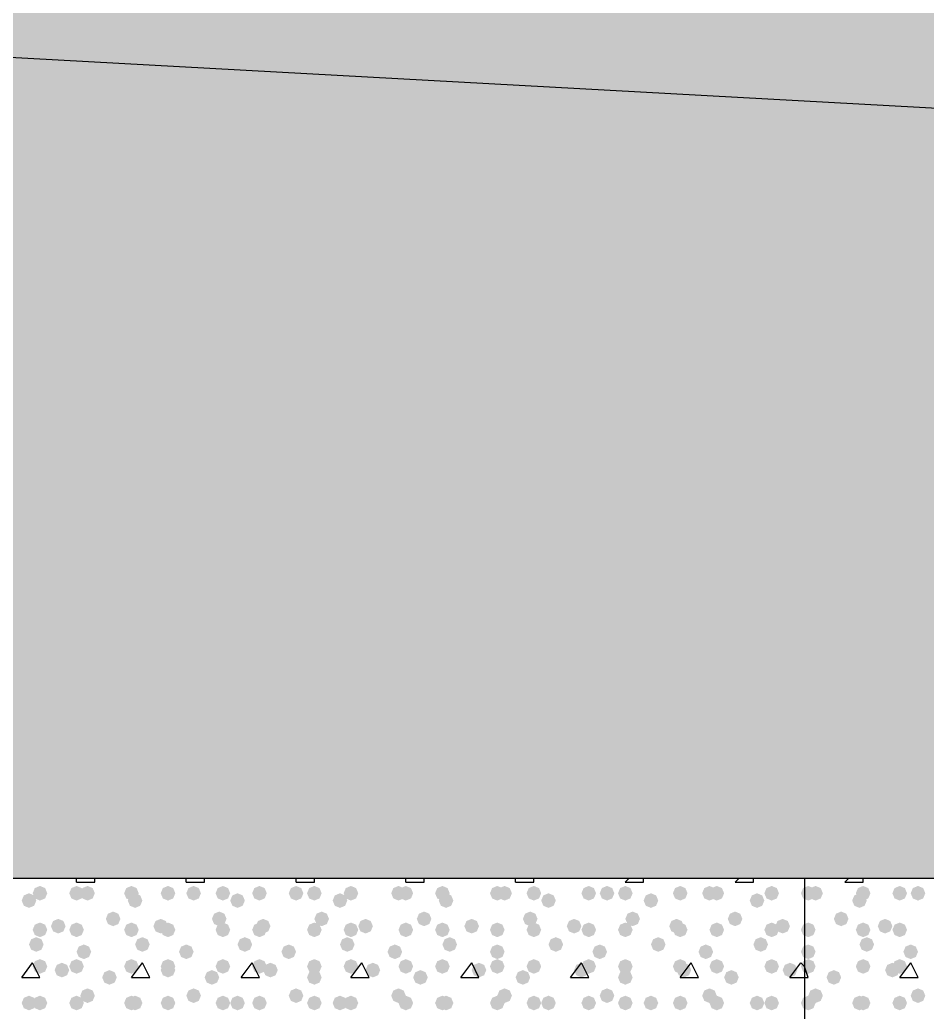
# Model space of a CAD drawing. Header units: millimetres. Extents: x 0 to 420, y 0 to 297.
# Drawn here: x 205.97 to 216.47, y 220.92 to 232.4 of the extents above; entities that cross this region are included whole.
import ezdxf

# ---------------------------------------------------------------- set-up
doc = ezdxf.new("R2010")
doc.units = ezdxf.units.MM
doc.layers.get('0').update_dxf_attribs({"linetype": 'CONTINUOUS'})

msp = doc.modelspace()

# ---------------------------------------------------------------- hatches: boundary and pattern name
at = {"true_color": 0x000008}
h = msp.add_hatch(color=0, dxfattribs=at)
h.paths.add_polyline_path([(378.544667, 241.511667), (32.469667, 241.511667), (378.544667, 222.461667)], flags=0)
h.paths.add_polyline_path([(32.469667, 241.511667), (378.544667, 222.461667), (32.469667, 222.461667)], flags=0)
for points in [[(206.290333, 222.292333), (206.265462, 222.232537), (206.205667, 222.207667), (206.145871, 222.232537), (206.121, 222.292333), (206.145871, 222.352129), (206.205667, 222.377), (206.265462, 222.352129)], [(206.713667, 222.292333), (206.688796, 222.232537), (206.629, 222.207667), (206.569204, 222.232537), (206.544333, 222.292333), (206.569204, 222.352129), (206.629, 222.377), (206.688796, 222.352129)], [(206.840667, 222.292333), (206.815796, 222.232537), (206.756, 222.207667), (206.696204, 222.232537), (206.671333, 222.292333), (206.696204, 222.352129), (206.756, 222.377), (206.815796, 222.352129)], [(207.348667, 222.292333), (207.323796, 222.232537), (207.264, 222.207667), (207.204204, 222.232537), (207.179333, 222.292333), (207.204204, 222.352129), (207.264, 222.377), (207.323796, 222.352129)], [(207.772, 222.292333), (207.747129, 222.232537), (207.687333, 222.207667), (207.627537, 222.232537), (207.602667, 222.292333), (207.627537, 222.352129), (207.687333, 222.377), (207.747129, 222.352129)], [(208.068333, 222.292333), (208.043462, 222.232537), (207.983667, 222.207667), (207.923871, 222.232537), (207.899, 222.292333), (207.923871, 222.352129), (207.983667, 222.377), (208.043462, 222.352129)], [(208.407, 222.292333), (208.382129, 222.232537), (208.322333, 222.207667), (208.262538, 222.232537), (208.237667, 222.292333), (208.262537, 222.352129), (208.322333, 222.377), (208.382129, 222.352129)], [(208.830333, 222.292333), (208.805462, 222.232537), (208.745667, 222.207667), (208.685871, 222.232537), (208.661, 222.292333), (208.685871, 222.352129), (208.745667, 222.377), (208.805462, 222.352129)], [(209.253667, 222.292333), (209.228796, 222.232537), (209.169, 222.207667), (209.109204, 222.232537), (209.084333, 222.292333), (209.109204, 222.352129), (209.169, 222.377), (209.228796, 222.352129)], [(209.465333, 222.292333), (209.440462, 222.232537), (209.380667, 222.207667), (209.320871, 222.232537), (209.296, 222.292333), (209.320871, 222.352129), (209.380667, 222.377), (209.440462, 222.352129)], [(209.888667, 222.292333), (209.863796, 222.232537), (209.804, 222.207667), (209.744204, 222.232537), (209.719333, 222.292333), (209.744204, 222.352129), (209.804, 222.377), (209.863796, 222.352129)], [(210.439, 222.292333), (210.414129, 222.232537), (210.354333, 222.207667), (210.294537, 222.232537), (210.269667, 222.292333), (210.294537, 222.352129), (210.354333, 222.377), (210.414129, 222.352129)], [(210.523667, 222.292333), (210.498796, 222.232537), (210.439, 222.207667), (210.379204, 222.232537), (210.354333, 222.292333), (210.379204, 222.352129), (210.439, 222.377), (210.498796, 222.352129)], [(210.947, 222.292333), (210.922129, 222.232537), (210.862333, 222.207667), (210.802538, 222.232537), (210.777667, 222.292333), (210.802537, 222.352129), (210.862333, 222.377), (210.922129, 222.352129)], [(211.582, 222.292333), (211.557129, 222.232537), (211.497333, 222.207667), (211.437537, 222.232537), (211.412667, 222.292333), (211.437537, 222.352129), (211.497333, 222.377), (211.557129, 222.352129)], [(211.666667, 222.292333), (211.641796, 222.232537), (211.582, 222.207667), (211.522204, 222.232537), (211.497333, 222.292333), (211.522204, 222.352129), (211.582, 222.377), (211.641796, 222.352129)], [(212.005333, 222.292333), (211.980462, 222.232537), (211.920667, 222.207667), (211.860871, 222.232537), (211.836, 222.292333), (211.860871, 222.352129), (211.920667, 222.377), (211.980462, 222.352129)], [(212.640333, 222.292333), (212.615462, 222.232537), (212.555667, 222.207667), (212.495871, 222.232537), (212.471, 222.292333), (212.495871, 222.352129), (212.555667, 222.377), (212.615462, 222.352129)], [(212.852, 222.292333), (212.827129, 222.232537), (212.767333, 222.207667), (212.707538, 222.232537), (212.682667, 222.292333), (212.707537, 222.352129), (212.767333, 222.377), (212.827129, 222.352129)], [(213.063667, 222.292333), (213.038796, 222.232537), (212.979, 222.207667), (212.919204, 222.232537), (212.894333, 222.292333), (212.919204, 222.352129), (212.979, 222.377), (213.038796, 222.352129)], [(213.698667, 222.292333), (213.673796, 222.232537), (213.614, 222.207667), (213.554204, 222.232537), (213.529333, 222.292333), (213.554204, 222.352129), (213.614, 222.377), (213.673796, 222.352129)], [(214.037333, 222.292333), (214.012462, 222.232537), (213.952667, 222.207667), (213.892871, 222.232537), (213.868, 222.292333), (213.892871, 222.352129), (213.952667, 222.377), (214.012462, 222.352129)], [(214.122, 222.292333), (214.097129, 222.232537), (214.037333, 222.207667), (213.977537, 222.232537), (213.952667, 222.292333), (213.977537, 222.352129), (214.037333, 222.377), (214.097129, 222.352129)], [(214.757, 222.292333), (214.732129, 222.232537), (214.672333, 222.207667), (214.612537, 222.232537), (214.587667, 222.292333), (214.612537, 222.352129), (214.672333, 222.377), (214.732129, 222.352129)], [(206.163333, 222.207667), (206.138463, 222.147871), (206.078667, 222.123), (206.018871, 222.147871), (205.994, 222.207667), (206.018871, 222.267462), (206.078667, 222.292333), (206.138462, 222.267463)], [(207.391, 222.207667), (207.366129, 222.147871), (207.306333, 222.123), (207.246538, 222.147871), (207.221667, 222.207667), (207.246537, 222.267462), (207.306333, 222.292333), (207.366129, 222.267463)], [(208.576333, 222.207667), (208.551462, 222.147871), (208.491667, 222.123), (208.431871, 222.147871), (208.407, 222.207667), (208.431871, 222.267462), (208.491667, 222.292333), (208.551462, 222.267463)], [(209.761667, 222.207667), (209.736796, 222.147871), (209.677, 222.123), (209.617204, 222.147871), (209.592333, 222.207667), (209.617204, 222.267462), (209.677, 222.292333), (209.736796, 222.267463)], [(210.989333, 222.207667), (210.964463, 222.147871), (210.904667, 222.123), (210.844871, 222.147871), (210.82, 222.207667), (210.844871, 222.267462), (210.904667, 222.292333), (210.964462, 222.267463)], [(212.174667, 222.207667), (212.149796, 222.147871), (212.09, 222.123), (212.030204, 222.147871), (212.005333, 222.207667), (212.030204, 222.267462), (212.09, 222.292333), (212.149796, 222.267463)], [(213.36, 222.207667), (213.335129, 222.147871), (213.275333, 222.123), (213.215538, 222.147871), (213.190667, 222.207667), (213.215537, 222.267462), (213.275333, 222.292333), (213.335129, 222.267463)], [(214.587667, 222.207667), (214.562796, 222.147871), (214.503, 222.123), (214.443204, 222.147871), (214.418333, 222.207667), (214.443204, 222.267462), (214.503, 222.292333), (214.562796, 222.267463)], [(207.137, 221.996), (207.112129, 221.936204), (207.052333, 221.911333), (206.992538, 221.936204), (206.967667, 221.996), (206.992537, 222.055796), (207.052333, 222.080667), (207.112129, 222.055796)], [(208.364667, 221.996), (208.339796, 221.936204), (208.28, 221.911333), (208.220204, 221.936204), (208.195333, 221.996), (208.220204, 222.055796), (208.28, 222.080667), (208.339796, 222.055796)], [(209.55, 221.996), (209.525129, 221.936204), (209.465333, 221.911333), (209.405538, 221.936204), (209.380667, 221.996), (209.405537, 222.055796), (209.465333, 222.080667), (209.525129, 222.055796)], [(210.735333, 221.996), (210.710462, 221.936204), (210.650667, 221.911333), (210.590871, 221.936204), (210.566, 221.996), (210.590871, 222.055796), (210.650667, 222.080667), (210.710462, 222.055796)], [(211.963, 221.996), (211.938129, 221.936204), (211.878333, 221.911333), (211.818537, 221.936204), (211.793667, 221.996), (211.818537, 222.055796), (211.878333, 222.080667), (211.938129, 222.055796)], [(213.148333, 221.996), (213.123462, 221.936204), (213.063667, 221.911333), (213.003871, 221.936204), (212.979, 221.996), (213.003871, 222.055796), (213.063667, 222.080667), (213.123462, 222.055796)], [(214.333667, 221.996), (214.308796, 221.936204), (214.249, 221.911333), (214.189204, 221.936204), (214.164333, 221.996), (214.189204, 222.055796), (214.249, 222.080667), (214.308796, 222.055796)], [(206.502, 221.911333), (206.477129, 221.851537), (206.417333, 221.826667), (206.357537, 221.851537), (206.332667, 221.911333), (206.357537, 221.971129), (206.417333, 221.996), (206.477129, 221.971129)], [(207.687333, 221.911333), (207.662463, 221.851537), (207.602667, 221.826667), (207.542871, 221.851537), (207.518, 221.911333), (207.542871, 221.971129), (207.602667, 221.996), (207.662462, 221.971129)], [(208.872667, 221.911333), (208.847796, 221.851537), (208.788, 221.826667), (208.728204, 221.851537), (208.703333, 221.911333), (208.728204, 221.971129), (208.788, 221.996), (208.847796, 221.971129)], [(210.058, 221.911333), (210.033129, 221.851537), (209.973333, 221.826667), (209.913538, 221.851537), (209.888667, 221.911333), (209.913537, 221.971129), (209.973333, 221.996), (210.033129, 221.971129)], [(211.285667, 221.911333), (211.260796, 221.851537), (211.201, 221.826667), (211.141204, 221.851537), (211.116333, 221.911333), (211.141204, 221.971129), (211.201, 221.996), (211.260796, 221.971129)], [(212.471, 221.911333), (212.446129, 221.851537), (212.386333, 221.826667), (212.326538, 221.851537), (212.301667, 221.911333), (212.326537, 221.971129), (212.386333, 221.996), (212.446129, 221.971129)], [(213.656333, 221.911333), (213.631463, 221.851537), (213.571667, 221.826667), (213.511871, 221.851537), (213.487, 221.911333), (213.511871, 221.971129), (213.571667, 221.996), (213.631462, 221.971129)], [(214.884, 221.911333), (214.859129, 221.851537), (214.799333, 221.826667), (214.739538, 221.851537), (214.714667, 221.911333), (214.739537, 221.971129), (214.799333, 221.996), (214.859129, 221.971129)], [(206.290333, 221.869), (206.265462, 221.809204), (206.205667, 221.784333), (206.145871, 221.809204), (206.121, 221.869), (206.145871, 221.928796), (206.205667, 221.953667), (206.265462, 221.928796)], [(206.713667, 221.869), (206.688796, 221.809204), (206.629, 221.784333), (206.569204, 221.809204), (206.544333, 221.869), (206.569204, 221.928796), (206.629, 221.953667), (206.688796, 221.928796)], [(207.348667, 221.869), (207.323796, 221.809204), (207.264, 221.784333), (207.204204, 221.809204), (207.179333, 221.869), (207.204204, 221.928796), (207.264, 221.953667), (207.323796, 221.928796)], [(207.772, 221.869), (207.747129, 221.809204), (207.687333, 221.784333), (207.627537, 221.809204), (207.602667, 221.869), (207.627537, 221.928796), (207.687333, 221.953667), (207.747129, 221.928796)], [(208.407, 221.869), (208.382129, 221.809204), (208.322333, 221.784333), (208.262538, 221.809204), (208.237667, 221.869), (208.262537, 221.928796), (208.322333, 221.953667), (208.382129, 221.928796)], [(208.830333, 221.869), (208.805462, 221.809204), (208.745667, 221.784333), (208.685871, 221.809204), (208.661, 221.869), (208.685871, 221.928796), (208.745667, 221.953667), (208.805462, 221.928796)], [(209.465333, 221.869), (209.440462, 221.809204), (209.380667, 221.784333), (209.320871, 221.809204), (209.296, 221.869), (209.320871, 221.928796), (209.380667, 221.953667), (209.440462, 221.928796)], [(209.888667, 221.869), (209.863796, 221.809204), (209.804, 221.784333), (209.744204, 221.809204), (209.719333, 221.869), (209.744204, 221.928796), (209.804, 221.953667), (209.863796, 221.928796)], [(210.523667, 221.869), (210.498796, 221.809204), (210.439, 221.784333), (210.379204, 221.809204), (210.354333, 221.869), (210.379204, 221.928796), (210.439, 221.953667), (210.498796, 221.928796)], [(210.947, 221.869), (210.922129, 221.809204), (210.862333, 221.784333), (210.802538, 221.809204), (210.777667, 221.869), (210.802537, 221.928796), (210.862333, 221.953667), (210.922129, 221.928796)], [(211.582, 221.869), (211.557129, 221.809204), (211.497333, 221.784333), (211.437537, 221.809204), (211.412667, 221.869), (211.437537, 221.928796), (211.497333, 221.953667), (211.557129, 221.928796)], [(212.005333, 221.869), (211.980462, 221.809204), (211.920667, 221.784333), (211.860871, 221.809204), (211.836, 221.869), (211.860871, 221.928796), (211.920667, 221.953667), (211.980462, 221.928796)], [(212.640333, 221.869), (212.615462, 221.809204), (212.555667, 221.784333), (212.495871, 221.809204), (212.471, 221.869), (212.495871, 221.928796), (212.555667, 221.953667), (212.615462, 221.928796)], [(213.063667, 221.869), (213.038796, 221.809204), (212.979, 221.784333), (212.919204, 221.809204), (212.894333, 221.869), (212.919204, 221.928796), (212.979, 221.953667), (213.038796, 221.928796)], [(213.698667, 221.869), (213.673796, 221.809204), (213.614, 221.784333), (213.554204, 221.809204), (213.529333, 221.869), (213.554204, 221.928796), (213.614, 221.953667), (213.673796, 221.928796)], [(214.122, 221.869), (214.097129, 221.809204), (214.037333, 221.784333), (213.977537, 221.809204), (213.952667, 221.869), (213.977537, 221.928796), (214.037333, 221.953667), (214.097129, 221.928796)], [(214.757, 221.869), (214.732129, 221.809204), (214.672333, 221.784333), (214.612537, 221.809204), (214.587667, 221.869), (214.612537, 221.928796), (214.672333, 221.953667), (214.732129, 221.928796)], [(206.248, 221.699667), (206.223129, 221.639871), (206.163333, 221.615), (206.103538, 221.639871), (206.078667, 221.699667), (206.103537, 221.759462), (206.163333, 221.784333), (206.223129, 221.759463)], [(207.475667, 221.699667), (207.450796, 221.639871), (207.391, 221.615), (207.331204, 221.639871), (207.306333, 221.699667), (207.331204, 221.759462), (207.391, 221.784333), (207.450796, 221.759463)], [(208.661, 221.699667), (208.636129, 221.639871), (208.576333, 221.615), (208.516538, 221.639871), (208.491667, 221.699667), (208.516537, 221.759462), (208.576333, 221.784333), (208.636129, 221.759463)], [(209.846333, 221.699667), (209.821463, 221.639871), (209.761667, 221.615), (209.701871, 221.639871), (209.677, 221.699667), (209.701871, 221.759462), (209.761667, 221.784333), (209.821462, 221.759463)], [(211.031667, 221.699667), (211.006796, 221.639871), (210.947, 221.615), (210.887204, 221.639871), (210.862333, 221.699667), (210.887204, 221.759462), (210.947, 221.784333), (211.006796, 221.759463)], [(212.259333, 221.699667), (212.234463, 221.639871), (212.174667, 221.615), (212.114871, 221.639871), (212.09, 221.699667), (212.114871, 221.759462), (212.174667, 221.784333), (212.234462, 221.759463)], [(213.444667, 221.699667), (213.419796, 221.639871), (213.36, 221.615), (213.300204, 221.639871), (213.275333, 221.699667), (213.300204, 221.759462), (213.36, 221.784333), (213.419796, 221.759463)], [(214.63, 221.699667), (214.605129, 221.639871), (214.545333, 221.615), (214.485538, 221.639871), (214.460667, 221.699667), (214.485537, 221.759462), (214.545333, 221.784333), (214.605129, 221.759463)], [(206.798333, 221.615), (206.773462, 221.555204), (206.713667, 221.530333), (206.653871, 221.555204), (206.629, 221.615), (206.653871, 221.674796), (206.713667, 221.699667), (206.773462, 221.674796)], [(207.983667, 221.615), (207.958796, 221.555204), (207.899, 221.530333), (207.839204, 221.555204), (207.814333, 221.615), (207.839204, 221.674796), (207.899, 221.699667), (207.958796, 221.674796)], [(209.169, 221.615), (209.144129, 221.555204), (209.084333, 221.530333), (209.024538, 221.555204), (208.999667, 221.615), (209.024537, 221.674796), (209.084333, 221.699667), (209.144129, 221.674796)], [(210.396667, 221.615), (210.371796, 221.555204), (210.312, 221.530333), (210.252204, 221.555204), (210.227333, 221.615), (210.252204, 221.674796), (210.312, 221.699667), (210.371796, 221.674796)], [(211.582, 221.615), (211.557129, 221.555204), (211.497333, 221.530333), (211.437537, 221.555204), (211.412667, 221.615), (211.437537, 221.674796), (211.497333, 221.699667), (211.557129, 221.674796)], [(212.767333, 221.615), (212.742462, 221.555204), (212.682667, 221.530333), (212.622871, 221.555204), (212.598, 221.615), (212.622871, 221.674796), (212.682667, 221.699667), (212.742462, 221.674796)], [(213.995, 221.615), (213.970129, 221.555204), (213.910333, 221.530333), (213.850538, 221.555204), (213.825667, 221.615), (213.850537, 221.674796), (213.910333, 221.699667), (213.970129, 221.674796)], [(206.290333, 221.445667), (206.265462, 221.385871), (206.205667, 221.361), (206.145871, 221.385871), (206.121, 221.445667), (206.145871, 221.505462), (206.205667, 221.530333), (206.265462, 221.505463)], [(206.713667, 221.445667), (206.688796, 221.385871), (206.629, 221.361), (206.569204, 221.385871), (206.544333, 221.445667), (206.569204, 221.505462), (206.629, 221.530333), (206.688796, 221.505463)], [(207.348667, 221.445667), (207.323796, 221.385871), (207.264, 221.361), (207.204204, 221.385871), (207.179333, 221.445667), (207.204204, 221.505462), (207.264, 221.530333), (207.323796, 221.505463)], [(207.772, 221.445667), (207.747129, 221.385871), (207.687333, 221.361), (207.627537, 221.385871), (207.602667, 221.445667), (207.627537, 221.505462), (207.687333, 221.530333), (207.747129, 221.505463)], [(208.407, 221.445667), (208.382129, 221.385871), (208.322333, 221.361), (208.262538, 221.385871), (208.237667, 221.445667), (208.262537, 221.505462), (208.322333, 221.530333), (208.382129, 221.505463)], [(208.830333, 221.445667), (208.805462, 221.385871), (208.745667, 221.361), (208.685871, 221.385871), (208.661, 221.445667), (208.685871, 221.505462), (208.745667, 221.530333), (208.805462, 221.505463)], [(209.465333, 221.445667), (209.440462, 221.385871), (209.380667, 221.361), (209.320871, 221.385871), (209.296, 221.445667), (209.320871, 221.505462), (209.380667, 221.530333), (209.440462, 221.505463)], [(209.888667, 221.445667), (209.863796, 221.385871), (209.804, 221.361), (209.744204, 221.385871), (209.719333, 221.445667), (209.744204, 221.505462), (209.804, 221.530333), (209.863796, 221.505463)], [(210.523667, 221.445667), (210.498796, 221.385871), (210.439, 221.361), (210.379204, 221.385871), (210.354333, 221.445667), (210.379204, 221.505462), (210.439, 221.530333), (210.498796, 221.505463)], [(210.947, 221.445667), (210.922129, 221.385871), (210.862333, 221.361), (210.802538, 221.385871), (210.777667, 221.445667), (210.802537, 221.505462), (210.862333, 221.530333), (210.922129, 221.505463)], [(211.582, 221.445667), (211.557129, 221.385871), (211.497333, 221.361), (211.437537, 221.385871), (211.412667, 221.445667), (211.437537, 221.505462), (211.497333, 221.530333), (211.557129, 221.505463)], [(212.005333, 221.445667), (211.980462, 221.385871), (211.920667, 221.361), (211.860871, 221.385871), (211.836, 221.445667), (211.860871, 221.505462), (211.920667, 221.530333), (211.980462, 221.505463)], [(212.640333, 221.445667), (212.615462, 221.385871), (212.555667, 221.361), (212.495871, 221.385871), (212.471, 221.445667), (212.495871, 221.505462), (212.555667, 221.530333), (212.615462, 221.505463)], [(213.063667, 221.445667), (213.038796, 221.385871), (212.979, 221.361), (212.919204, 221.385871), (212.894333, 221.445667), (212.919204, 221.505462), (212.979, 221.530333), (213.038796, 221.505463)], [(213.698667, 221.445667), (213.673796, 221.385871), (213.614, 221.361), (213.554204, 221.385871), (213.529333, 221.445667), (213.554204, 221.505462), (213.614, 221.530333), (213.673796, 221.505463)], [(214.122, 221.445667), (214.097129, 221.385871), (214.037333, 221.361), (213.977537, 221.385871), (213.952667, 221.445667), (213.977537, 221.505462), (214.037333, 221.530333), (214.097129, 221.505463)], [(214.757, 221.445667), (214.732129, 221.385871), (214.672333, 221.361), (214.612537, 221.385871), (214.587667, 221.445667), (214.612537, 221.505462), (214.672333, 221.530333), (214.732129, 221.505463)], [(206.544333, 221.403333), (206.519463, 221.343537), (206.459667, 221.318667), (206.399871, 221.343537), (206.375, 221.403333), (206.399871, 221.463129), (206.459667, 221.488), (206.519462, 221.463129)], [(207.094667, 221.318667), (207.069796, 221.258871), (207.01, 221.234), (206.950204, 221.258871), (206.925333, 221.318667), (206.950204, 221.378462), (207.01, 221.403333), (207.069796, 221.378463)], [(207.772, 221.403333), (207.747129, 221.343537), (207.687333, 221.318667), (207.627537, 221.343537), (207.602667, 221.403333), (207.627537, 221.463129), (207.687333, 221.488), (207.747129, 221.463129)], [(208.28, 221.318667), (208.255129, 221.258871), (208.195333, 221.234), (208.135538, 221.258871), (208.110667, 221.318667), (208.135537, 221.378462), (208.195333, 221.403333), (208.255129, 221.378463)], [(208.957333, 221.403333), (208.932462, 221.343537), (208.872667, 221.318667), (208.812871, 221.343537), (208.788, 221.403333), (208.812871, 221.463129), (208.872667, 221.488), (208.932462, 221.463129)], [(209.465333, 221.318667), (209.440462, 221.258871), (209.380667, 221.234), (209.320871, 221.258871), (209.296, 221.318667), (209.320871, 221.378462), (209.380667, 221.403333), (209.440462, 221.378463)], [(210.142667, 221.403333), (210.117796, 221.343537), (210.058, 221.318667), (209.998204, 221.343537), (209.973333, 221.403333), (209.998204, 221.463129), (210.058, 221.488), (210.117796, 221.463129)], [(210.693, 221.318667), (210.668129, 221.258871), (210.608333, 221.234), (210.548538, 221.258871), (210.523667, 221.318667), (210.548537, 221.378462), (210.608333, 221.403333), (210.668129, 221.378463)], [(211.370333, 221.403333), (211.345462, 221.343537), (211.285667, 221.318667), (211.225871, 221.343537), (211.201, 221.403333), (211.225871, 221.463129), (211.285667, 221.488), (211.345462, 221.463129)], [(211.878333, 221.318667), (211.853462, 221.258871), (211.793667, 221.234), (211.733871, 221.258871), (211.709, 221.318667), (211.733871, 221.378462), (211.793667, 221.403333), (211.853462, 221.378463)], [(212.555667, 221.403333), (212.530796, 221.343537), (212.471, 221.318667), (212.411204, 221.343537), (212.386333, 221.403333), (212.411204, 221.463129), (212.471, 221.488), (212.530796, 221.463129)], [(213.063667, 221.318667), (213.038796, 221.258871), (212.979, 221.234), (212.919204, 221.258871), (212.894333, 221.318667), (212.919204, 221.378462), (212.979, 221.403333), (213.038796, 221.378463)], [(213.741, 221.403333), (213.716129, 221.343537), (213.656333, 221.318667), (213.596538, 221.343537), (213.571667, 221.403333), (213.596537, 221.463129), (213.656333, 221.488), (213.716129, 221.463129)], [(214.291333, 221.318667), (214.266462, 221.258871), (214.206667, 221.234), (214.146871, 221.258871), (214.122, 221.318667), (214.146871, 221.378462), (214.206667, 221.403333), (214.266462, 221.378463)], [(214.968667, 221.403333), (214.943796, 221.343537), (214.884, 221.318667), (214.824204, 221.343537), (214.799333, 221.403333), (214.824204, 221.463129), (214.884, 221.488), (214.943796, 221.463129)], [(206.840667, 221.107), (206.815796, 221.047204), (206.756, 221.022333), (206.696204, 221.047204), (206.671333, 221.107), (206.696204, 221.166796), (206.756, 221.191667), (206.815796, 221.166796)], [(208.068333, 221.107), (208.043462, 221.047204), (207.983667, 221.022333), (207.923871, 221.047204), (207.899, 221.107), (207.923871, 221.166796), (207.983667, 221.191667), (208.043462, 221.166796)], [(209.253667, 221.107), (209.228796, 221.047204), (209.169, 221.022333), (209.109204, 221.047204), (209.084333, 221.107), (209.109204, 221.166796), (209.169, 221.191667), (209.228796, 221.166796)], [(210.439, 221.107), (210.414129, 221.047204), (210.354333, 221.022333), (210.294537, 221.047204), (210.269667, 221.107), (210.294537, 221.166796), (210.354333, 221.191667), (210.414129, 221.166796)], [(211.666667, 221.107), (211.641796, 221.047204), (211.582, 221.022333), (211.522204, 221.047204), (211.497333, 221.107), (211.522204, 221.166796), (211.582, 221.191667), (211.641796, 221.166796)], [(212.852, 221.107), (212.827129, 221.047204), (212.767333, 221.022333), (212.707538, 221.047204), (212.682667, 221.107), (212.707537, 221.166796), (212.767333, 221.191667), (212.827129, 221.166796)], [(214.037333, 221.107), (214.012462, 221.047204), (213.952667, 221.022333), (213.892871, 221.047204), (213.868, 221.107), (213.892871, 221.166796), (213.952667, 221.191667), (214.012462, 221.166796)], [(206.163333, 221.022333), (206.138463, 220.962537), (206.078667, 220.937667), (206.018871, 220.962537), (205.994, 221.022333), (206.018871, 221.082129), (206.078667, 221.107), (206.138462, 221.082129)], [(206.290333, 221.022333), (206.265462, 220.962537), (206.205667, 220.937667), (206.145871, 220.962537), (206.121, 221.022333), (206.145871, 221.082129), (206.205667, 221.107), (206.265462, 221.082129)], [(206.713667, 221.022333), (206.688796, 220.962537), (206.629, 220.937667), (206.569204, 220.962537), (206.544333, 221.022333), (206.569204, 221.082129), (206.629, 221.107), (206.688796, 221.082129)], [(207.348667, 221.022333), (207.323796, 220.962537), (207.264, 220.937667), (207.204204, 220.962537), (207.179333, 221.022333), (207.204204, 221.082129), (207.264, 221.107), (207.323796, 221.082129)], [(207.391, 221.022333), (207.366129, 220.962537), (207.306333, 220.937667), (207.246538, 220.962537), (207.221667, 221.022333), (207.246537, 221.082129), (207.306333, 221.107), (207.366129, 221.082129)], [(207.772, 221.022333), (207.747129, 220.962537), (207.687333, 220.937667), (207.627537, 220.962537), (207.602667, 221.022333), (207.627537, 221.082129), (207.687333, 221.107), (207.747129, 221.082129)], [(208.407, 221.022333), (208.382129, 220.962537), (208.322333, 220.937667), (208.262538, 220.962537), (208.237667, 221.022333), (208.262537, 221.082129), (208.322333, 221.107), (208.382129, 221.082129)], [(208.576333, 221.022333), (208.551462, 220.962537), (208.491667, 220.937667), (208.431871, 220.962537), (208.407, 221.022333), (208.431871, 221.082129), (208.491667, 221.107), (208.551462, 221.082129)], [(208.830333, 221.022333), (208.805462, 220.962537), (208.745667, 220.937667), (208.685871, 220.962537), (208.661, 221.022333), (208.685871, 221.082129), (208.745667, 221.107), (208.805462, 221.082129)], [(209.465333, 221.022333), (209.440462, 220.962537), (209.380667, 220.937667), (209.320871, 220.962537), (209.296, 221.022333), (209.320871, 221.082129), (209.380667, 221.107), (209.440462, 221.082129)], [(209.761667, 221.022333), (209.736796, 220.962537), (209.677, 220.937667), (209.617204, 220.962537), (209.592333, 221.022333), (209.617204, 221.082129), (209.677, 221.107), (209.736796, 221.082129)], [(209.888667, 221.022333), (209.863796, 220.962537), (209.804, 220.937667), (209.744204, 220.962537), (209.719333, 221.022333), (209.744204, 221.082129), (209.804, 221.107), (209.863796, 221.082129)], [(210.523667, 221.022333), (210.498796, 220.962537), (210.439, 220.937667), (210.379204, 220.962537), (210.354333, 221.022333), (210.379204, 221.082129), (210.439, 221.107), (210.498796, 221.082129)], [(210.947, 221.022333), (210.922129, 220.962537), (210.862333, 220.937667), (210.802538, 220.962537), (210.777667, 221.022333), (210.802537, 221.082129), (210.862333, 221.107), (210.922129, 221.082129)], [(210.989333, 221.022333), (210.964463, 220.962537), (210.904667, 220.937667), (210.844871, 220.962537), (210.82, 221.022333), (210.844871, 221.082129), (210.904667, 221.107), (210.964462, 221.082129)], [(211.582, 221.022333), (211.557129, 220.962537), (211.497333, 220.937667), (211.437537, 220.962537), (211.412667, 221.022333), (211.437537, 221.082129), (211.497333, 221.107), (211.557129, 221.082129)], [(212.005333, 221.022333), (211.980462, 220.962537), (211.920667, 220.937667), (211.860871, 220.962537), (211.836, 221.022333), (211.860871, 221.082129), (211.920667, 221.107), (211.980462, 221.082129)], [(212.174667, 221.022333), (212.149796, 220.962537), (212.09, 220.937667), (212.030204, 220.962537), (212.005333, 221.022333), (212.030204, 221.082129), (212.09, 221.107), (212.149796, 221.082129)], [(212.640333, 221.022333), (212.615462, 220.962537), (212.555667, 220.937667), (212.495871, 220.962537), (212.471, 221.022333), (212.495871, 221.082129), (212.555667, 221.107), (212.615462, 221.082129)], [(213.063667, 221.022333), (213.038796, 220.962537), (212.979, 220.937667), (212.919204, 220.962537), (212.894333, 221.022333), (212.919204, 221.082129), (212.979, 221.107), (213.038796, 221.082129)], [(213.36, 221.022333), (213.335129, 220.962537), (213.275333, 220.937667), (213.215538, 220.962537), (213.190667, 221.022333), (213.215537, 221.082129), (213.275333, 221.107), (213.335129, 221.082129)], [(213.698667, 221.022333), (213.673796, 220.962537), (213.614, 220.937667), (213.554204, 220.962537), (213.529333, 221.022333), (213.554204, 221.082129), (213.614, 221.107), (213.673796, 221.082129)], [(214.122, 221.022333), (214.097129, 220.962537), (214.037333, 220.937667), (213.977537, 220.962537), (213.952667, 221.022333), (213.977537, 221.082129), (214.037333, 221.107), (214.097129, 221.082129)], [(214.587667, 221.022333), (214.562796, 220.962537), (214.503, 220.937667), (214.443204, 220.962537), (214.418333, 221.022333), (214.443204, 221.082129), (214.503, 221.107), (214.562796, 221.082129)], [(214.757, 221.022333), (214.732129, 220.962537), (214.672333, 220.937667), (214.612537, 220.962537), (214.587667, 221.022333), (214.612537, 221.082129), (214.672333, 221.107), (214.732129, 221.082129)]]:
    msp.add_hatch(color=0, dxfattribs=at).paths.add_polyline_path(points, flags=0)
at = {"true_color": 0x000007}
for points in [[(215.180333, 222.292333), (215.155462, 222.232537), (215.095667, 222.207667), (215.035871, 222.232537), (215.011, 222.292333), (215.035871, 222.352129), (215.095667, 222.377), (215.155462, 222.352129)], [(215.265, 222.292333), (215.240129, 222.232537), (215.180333, 222.207667), (215.120538, 222.232537), (215.095667, 222.292333), (215.120537, 222.352129), (215.180333, 222.377), (215.240129, 222.352129)], [(215.815333, 222.292333), (215.790462, 222.232537), (215.730667, 222.207667), (215.670871, 222.232537), (215.646, 222.292333), (215.670871, 222.352129), (215.730667, 222.377), (215.790462, 222.352129)], [(216.238667, 222.292333), (216.213796, 222.232537), (216.154, 222.207667), (216.094204, 222.232537), (216.069333, 222.292333), (216.094204, 222.352129), (216.154, 222.377), (216.213796, 222.352129)], [(216.450333, 222.292333), (216.425462, 222.232537), (216.365667, 222.207667), (216.305871, 222.232537), (216.281, 222.292333), (216.305871, 222.352129), (216.365667, 222.377), (216.425462, 222.352129)], [(215.773, 222.207667), (215.748129, 222.147871), (215.688333, 222.123), (215.628537, 222.147871), (215.603667, 222.207667), (215.628537, 222.267462), (215.688333, 222.292333), (215.748129, 222.267463)], [(215.561333, 221.996), (215.536462, 221.936204), (215.476667, 221.911333), (215.416871, 221.936204), (215.392, 221.996), (215.416871, 222.055796), (215.476667, 222.080667), (215.536462, 222.055796)], [(216.069333, 221.911333), (216.044463, 221.851537), (215.984667, 221.826667), (215.924871, 221.851537), (215.9, 221.911333), (215.924871, 221.971129), (215.984667, 221.996), (216.044462, 221.971129)], [(215.180333, 221.869), (215.155462, 221.809204), (215.095667, 221.784333), (215.035871, 221.809204), (215.011, 221.869), (215.035871, 221.928796), (215.095667, 221.953667), (215.155462, 221.928796)], [(215.815333, 221.869), (215.790462, 221.809204), (215.730667, 221.784333), (215.670871, 221.809204), (215.646, 221.869), (215.670871, 221.928796), (215.730667, 221.953667), (215.790462, 221.928796)], [(216.238667, 221.869), (216.213796, 221.809204), (216.154, 221.784333), (216.094204, 221.809204), (216.069333, 221.869), (216.094204, 221.928796), (216.154, 221.953667), (216.213796, 221.928796)], [(215.857667, 221.699667), (215.832796, 221.639871), (215.773, 221.615), (215.713204, 221.639871), (215.688333, 221.699667), (215.713204, 221.759462), (215.773, 221.784333), (215.832796, 221.759463)], [(215.180333, 221.615), (215.155462, 221.555204), (215.095667, 221.530333), (215.035871, 221.555204), (215.011, 221.615), (215.035871, 221.674796), (215.095667, 221.699667), (215.155462, 221.674796)], [(216.365667, 221.615), (216.340796, 221.555204), (216.281, 221.530333), (216.221204, 221.555204), (216.196333, 221.615), (216.221204, 221.674796), (216.281, 221.699667), (216.340796, 221.674796)], [(215.180333, 221.445667), (215.155462, 221.385871), (215.095667, 221.361), (215.035871, 221.385871), (215.011, 221.445667), (215.035871, 221.505462), (215.095667, 221.530333), (215.155462, 221.505463)], [(215.815333, 221.445667), (215.790462, 221.385871), (215.730667, 221.361), (215.670871, 221.385871), (215.646, 221.445667), (215.670871, 221.505462), (215.730667, 221.530333), (215.790462, 221.505463)], [(216.238667, 221.445667), (216.213796, 221.385871), (216.154, 221.361), (216.094204, 221.385871), (216.069333, 221.445667), (216.094204, 221.505462), (216.154, 221.530333), (216.213796, 221.505463)], [(215.476667, 221.318667), (215.451796, 221.258871), (215.392, 221.234), (215.332204, 221.258871), (215.307333, 221.318667), (215.332204, 221.378462), (215.392, 221.403333), (215.451796, 221.378463)], [(216.154, 221.403333), (216.129129, 221.343537), (216.069333, 221.318667), (216.009538, 221.343537), (215.984667, 221.403333), (216.009537, 221.463129), (216.069333, 221.488), (216.129129, 221.463129)], [(215.265, 221.107), (215.240129, 221.047204), (215.180333, 221.022333), (215.120538, 221.047204), (215.095667, 221.107), (215.120537, 221.166796), (215.180333, 221.191667), (215.240129, 221.166796)], [(216.450333, 221.107), (216.425462, 221.047204), (216.365667, 221.022333), (216.305871, 221.047204), (216.281, 221.107), (216.305871, 221.166796), (216.365667, 221.191667), (216.425462, 221.166796)], [(215.180333, 221.022333), (215.155462, 220.962537), (215.095667, 220.937667), (215.035871, 220.962537), (215.011, 221.022333), (215.035871, 221.082129), (215.095667, 221.107), (215.155462, 221.082129)], [(215.773, 221.022333), (215.748129, 220.962537), (215.688333, 220.937667), (215.628537, 220.962537), (215.603667, 221.022333), (215.628537, 221.082129), (215.688333, 221.107), (215.748129, 221.082129)], [(215.815333, 221.022333), (215.790462, 220.962537), (215.730667, 220.937667), (215.670871, 220.962537), (215.646, 221.022333), (215.670871, 221.082129), (215.730667, 221.107), (215.790462, 221.082129)], [(216.238667, 221.022333), (216.213796, 220.962537), (216.154, 220.937667), (216.094204, 220.962537), (216.069333, 221.022333), (216.094204, 221.082129), (216.154, 221.107), (216.213796, 221.082129)]]:
    msp.add_hatch(color=0, dxfattribs=at).paths.add_polyline_path(points, flags=0)

# ---------------------------------------------------------------- linework, layer by layer
at = {"color": 0, "true_color": 0x000008}
for points in [[(378.544667, 241.511667), (32.469667, 241.511667), (378.544667, 222.461667)], [(32.469667, 241.511667), (378.544667, 222.461667), (32.469667, 222.461667)]]:
    msp.add_lwpolyline(points, close=True, dxfattribs=at)
at = {"color": 0, "true_color": 0x000007}
for points in [[(31.369, 201.252667), (31.369, 177.927), (379.603, 177.927), (379.603, 201.252667), (217.17, 201.252667), (217.17, 222.461667), (193.844333, 222.461667), (193.844333, 201.252667)], [(31.369, 201.252667), (31.369, 177.927), (379.603, 177.927), (379.603, 201.252667), (217.17, 201.252667), (217.17, 222.461667), (193.844333, 222.461667), (193.844333, 201.252667)], [(215.053333, 222.461667), (215.053333, 220.345), (217.17, 220.345), (217.17, 222.461667)]]:
    msp.add_lwpolyline(points, close=True, dxfattribs=at)
for points in [[(215.053333, 222.461667), (195.961, 222.461667)], [(215.519, 222.419333), (215.561333, 222.461667)], [(215.730667, 222.419333), (215.730667, 222.461667)], [(215.519, 222.419333), (215.730667, 222.419333)], [(215.095667, 221.318667), (215.053333, 221.445667)], [(216.154, 221.318667), (216.281, 221.488)], [(216.365667, 221.318667), (216.281, 221.488)], [(215.053333, 221.318667), (215.095667, 221.318667)], [(216.154, 221.318667), (216.365667, 221.318667)]]:
    msp.add_lwpolyline(points, dxfattribs=at)
at = {"color": 0, "true_color": 0x000008}
for points in [[(206.629, 222.419333), (206.629, 222.461667)], [(206.840667, 222.419333), (206.840667, 222.461667)], [(207.899, 222.419333), (207.899, 222.461667)], [(208.110667, 222.419333), (208.110667, 222.461667)], [(209.169, 222.419333), (209.169, 222.461667)], [(209.380667, 222.419333), (209.380667, 222.461667)], [(210.439, 222.419333), (210.439, 222.461667)], [(210.650667, 222.419333), (210.650667, 222.461667)], [(211.709, 222.419333), (211.709, 222.461667)], [(211.920667, 222.419333), (211.920667, 222.461667)], [(212.979, 222.419333), (213.021333, 222.461667)], [(213.190667, 222.419333), (213.190667, 222.461667)], [(214.249, 222.419333), (214.291333, 222.461667)], [(214.460667, 222.419333), (214.460667, 222.461667)], [(206.629, 222.419333), (206.840667, 222.419333)], [(207.899, 222.419333), (208.110667, 222.419333)], [(209.169, 222.419333), (209.380667, 222.419333)], [(210.439, 222.419333), (210.650667, 222.419333)], [(211.709, 222.419333), (211.920667, 222.419333)], [(212.979, 222.419333), (213.190667, 222.419333)], [(214.249, 222.419333), (214.460667, 222.419333)], [(205.994, 221.318667), (206.121, 221.488)], [(206.205667, 221.318667), (206.121, 221.488)], [(207.264, 221.318667), (207.391, 221.488)], [(207.475667, 221.318667), (207.391, 221.488)], [(208.534, 221.318667), (208.661, 221.488)], [(208.745667, 221.318667), (208.661, 221.488)], [(209.804, 221.318667), (209.931, 221.488)], [(210.015667, 221.318667), (209.931, 221.488)], [(211.074, 221.318667), (211.201, 221.488)], [(211.285667, 221.318667), (211.201, 221.488)], [(212.344, 221.318667), (212.471, 221.488)], [(212.555667, 221.318667), (212.471, 221.488)], [(213.614, 221.318667), (213.741, 221.488)], [(213.825667, 221.318667), (213.741, 221.488)], [(214.884, 221.318667), (215.011, 221.488)], [(215.053333, 221.445667), (215.011, 221.488)], [(205.994, 221.318667), (206.205667, 221.318667)], [(207.264, 221.318667), (207.475667, 221.318667)], [(208.534, 221.318667), (208.745667, 221.318667)], [(209.804, 221.318667), (210.015667, 221.318667)], [(211.074, 221.318667), (211.285667, 221.318667)], [(212.344, 221.318667), (212.555667, 221.318667)], [(213.614, 221.318667), (213.825667, 221.318667)], [(214.884, 221.318667), (215.053333, 221.318667)]]:
    msp.add_lwpolyline(points, dxfattribs=at)

doc.saveas('drawing.dxf')
